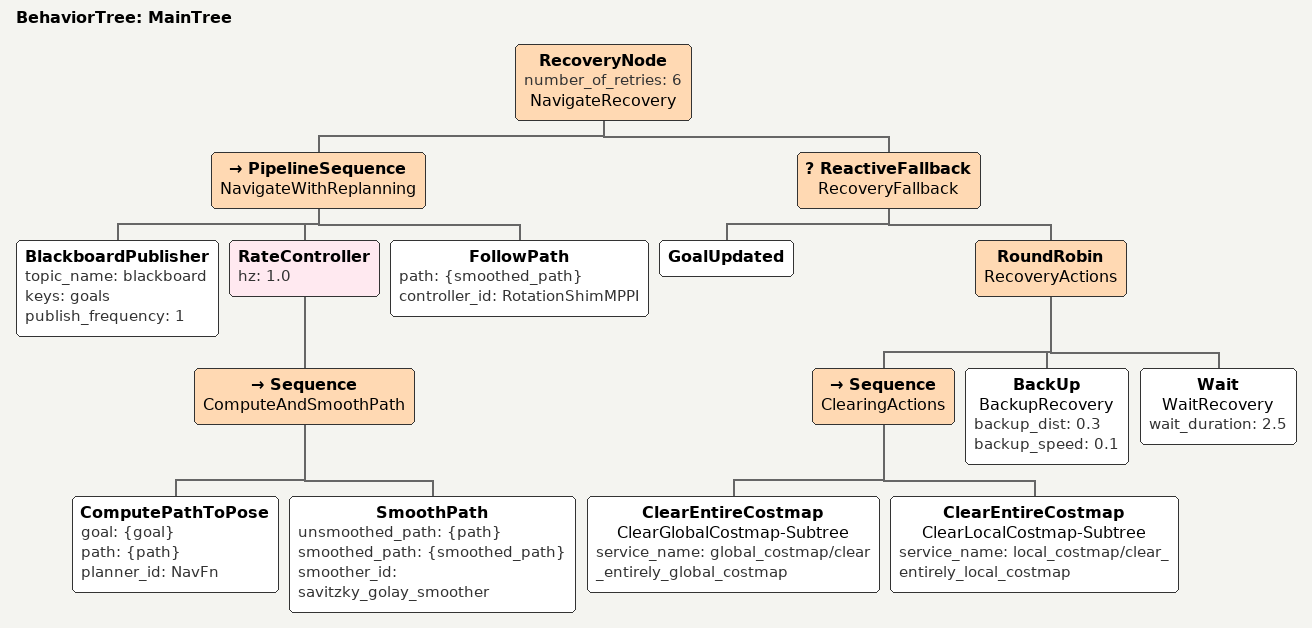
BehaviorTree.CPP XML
<root BTCPP_format="4" main_tree_to_execute="MainTree">
  <BehaviorTree ID="MainTree">
    <RecoveryNode number_of_retries="6" name="NavigateRecovery">

      <PipelineSequence name="NavigateWithReplanning">
        <BlackboardPublisher topic_name="blackboard" keys="goals" publish_frequency="1"/>
        <RateController hz="1.0">
          <Sequence name="ComputeAndSmoothPath">
            <ComputePathToPose goal="{goal}" path="{path}" planner_id="NavFn"/>
            <SmoothPath unsmoothed_path="{path}" smoothed_path="{smoothed_path}" smoother_id="savitzky_golay_smoother"/>
          </Sequence>
        </RateController>
        <FollowPath path="{smoothed_path}" controller_id="RotationShimMPPI"/>
      </PipelineSequence>

      <ReactiveFallback name="RecoveryFallback">
        <GoalUpdated/>
        <RoundRobin name="RecoveryActions">
          <Sequence name="ClearingActions">
            <ClearEntireCostmap name="ClearGlobalCostmap-Subtree" service_name="global_costmap/clear_entirely_global_costmap"/>
            <ClearEntireCostmap name="ClearLocalCostmap-Subtree" service_name="local_costmap/clear_entirely_local_costmap"/>
          </Sequence>
          <BackUp name="BackupRecovery" backup_dist="0.3" backup_speed="0.1"/>
          <Wait name="WaitRecovery" wait_duration="2.5"/>
        </RoundRobin>
      </ReactiveFallback>

    </RecoveryNode>
  </BehaviorTree>
</root>
